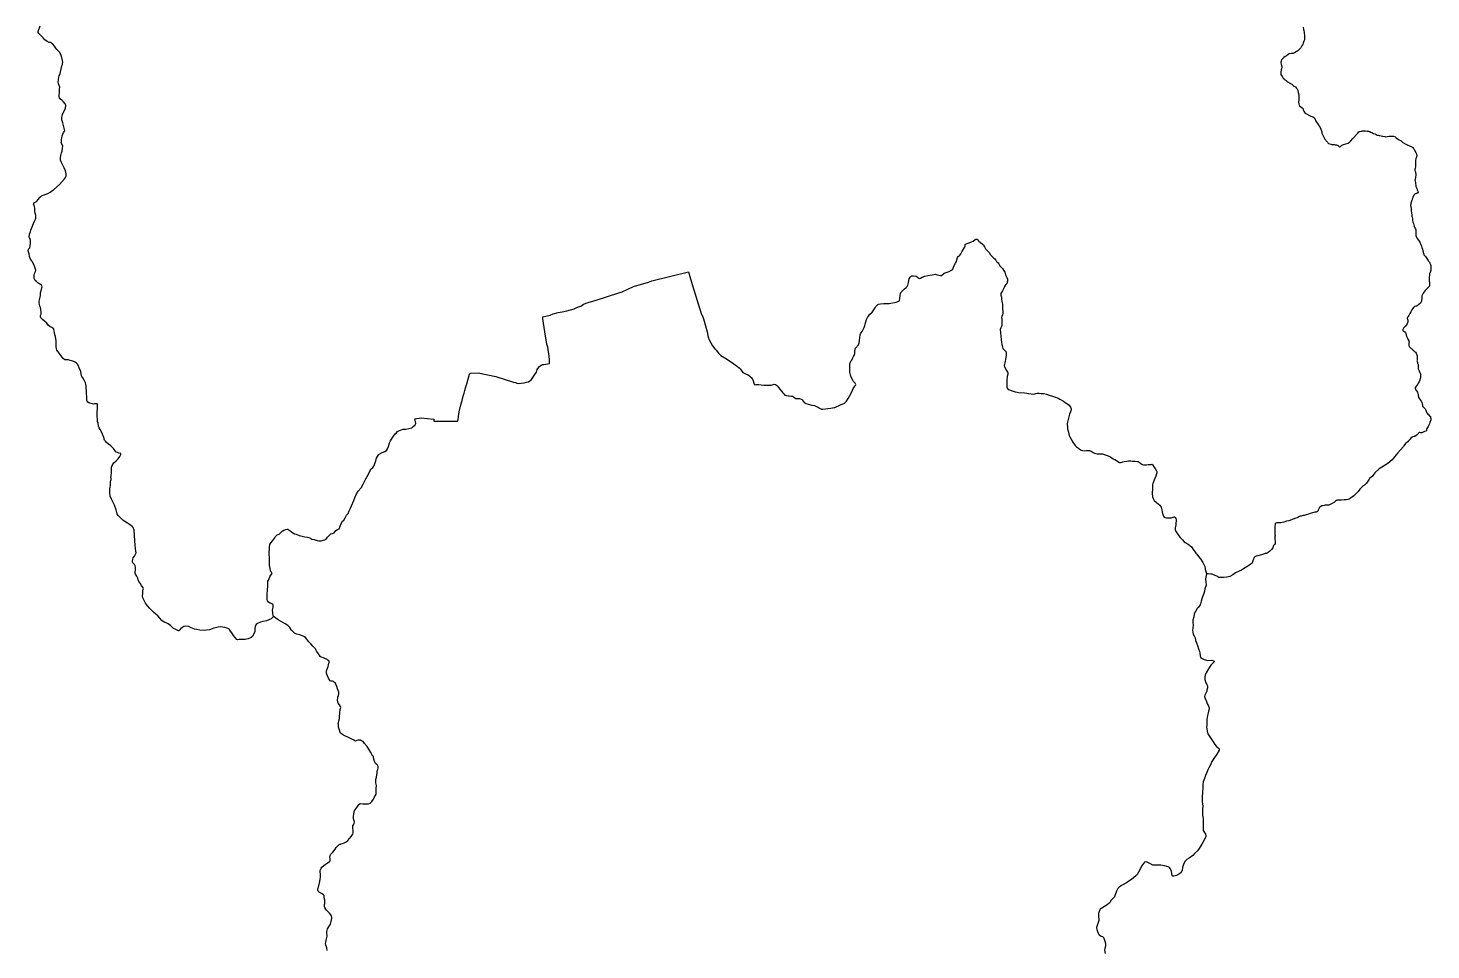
# Model space of a CAD drawing. Header units: millimetres. Extents: x 163919 to 195198, y 430116 to 478891.
# Drawn here: x 166256 to 179626, y 438904 to 447692 of the extents above; entities that cross this region are included whole.
import ezdxf

# ---------------------------------------------------------------- set-up
doc = ezdxf.new("R2010")
doc.units = ezdxf.units.MM
doc.layers.add('#SK(지방하천)_1', color=6, linetype='Continuous')
doc.layers.add('#SK(지방하천)_2', color=6, linetype='Continuous')

msp = doc.modelspace()

# ---------------------------------------------------------------- linework, layer by layer
at = {"layer": '#SK(지방하천)_1'}
msp.add_lwpolyline([(169108, 438899), (169103, 438924), (169093, 438949), (169092, 438967), (169093, 438977), (169102, 439011), (169106, 439037), (169104, 439068), (169103, 439081), (169111, 439106), (169139, 439151), (169148, 439191), (169152, 439206), (169152, 439215), (169148, 439228), (169141, 439239), (169129, 439255), (169114, 439270), (169101, 439283), (169093, 439293), (169084, 439308), (169082, 439314), (169081, 439322), (169083, 439338), (169084, 439348), (169085, 439360), (169084, 439379), (169083, 439389), (169079, 439412), (169077, 439422), (169071, 439428), (169059, 439438), (169031, 439456), (169020, 439466), (169019, 439473), (169019, 439481), (169022, 439495), (169023, 439502), (169037, 439556), (169041, 439579), (169043, 439598), (169044, 439610), (169042, 439624), (169041, 439652), (169041, 439660), (169043, 439669), (169050, 439684), (169057, 439694), (169074, 439708), (169089, 439720), (169107, 439730), (169130, 439747), (169136, 439753), (169137, 439762), (169134, 439776), (169133, 439789), (169133, 439795), (169134, 439800), (169135, 439805), (169138, 439810), (169143, 439817), (169146, 439820), (169148, 439823), (169151, 439827), (169160, 439837), (169174, 439853), (169182, 439866), (169193, 439881), (169203, 439891), (169207, 439896), (169216, 439903), (169219, 439905), (169231, 439912), (169236, 439914), (169240, 439916), (169252, 439920), (169269, 439925), (169280, 439930), (169287, 439934), (169303, 439949), (169320, 439968), (169336, 439987), (169350, 440009), (169354, 440020), (169355, 440024), (169355, 440027), (169355, 440033), (169355, 440042), (169354, 440048), (169352, 440063), (169350, 440071), (169350, 440079), (169350, 440084), (169350, 440087), (169358, 440096), (169362, 440104), (169364, 440111), (169366, 440122), (169366, 440126), (169364, 440131), (169363, 440136), (169360, 440144), (169358, 440154), (169358, 440180), (169362, 440199), (169365, 440219), (169368, 440233), (169371, 440238), (169379, 440249), (169398, 440276), (169410, 440291), (169417, 440298), (169421, 440299), (169446, 440297), (169465, 440296), (169477, 440296), (169491, 440296), (169502, 440296), (169516, 440302), (169533, 440318), (169550, 440340), (169559, 440363), (169573, 440388), (169573, 440411), (169574, 440424), (169574, 440442), (169576, 440472), (169571, 440496), (169570, 440512), (169572, 440529), (169577, 440551), (169583, 440593), (169585, 440611), (169590, 440623), (169592, 440643), (169592, 440652), (169589, 440660), (169587, 440665), (169583, 440669), (169568, 440682), (169563, 440688), (169560, 440695), (169556, 440712), (169550, 440734), (169547, 440747), (169541, 440755), (169534, 440767), (169523, 440785), (169503, 440819), (169495, 440833), (169487, 440843), (169462, 440873), (169449, 440890), (169434, 440899), (169424, 440903), (169415, 440905), (169403, 440904), (169390, 440900), (169377, 440895), (169360, 440904), (169337, 440916), (169305, 440931), (169281, 440942), (169262, 440950), (169242, 440963), (169233, 440971), (169220, 441010), (169215, 441029), (169214, 441049), (169213, 441061), (169214, 441070), (169218, 441089), (169224, 441109), (169226, 441122), (169229, 441163), (169231, 441196), (169234, 441205), (169236, 441215), (169234, 441224), (169223, 441240), (169211, 441258), (169208, 441266), (169206, 441287), (169206, 441292), (169208, 441303), (169210, 441314), (169214, 441329), (169218, 441344), (169218, 441351), (169217, 441361), (169207, 441392), (169199, 441417), (169191, 441437), (169185, 441447), (169172, 441458), (169166, 441463), (169159, 441465), (169145, 441466), (169136, 441468), (169120, 441494), (169107, 441523), (169100, 441544), (169099, 441554), (169101, 441564), (169116, 441607), (169123, 441638), (169128, 441650), (169124, 441659), (169114, 441667), (169104, 441675), (169090, 441680), (169072, 441689), (169050, 441696), (169040, 441703), (169023, 441727), (169009, 441750), (168994, 441777), (168970, 441800), (168950, 441823), (168933, 441840), (168912, 441868), (168899, 441882), (168886, 441892), (168848, 441908), (168818, 441915), (168807, 441918), (168796, 441924), (168793, 441927), (168768, 441952), (168750, 441977), (168731, 441997), (168708, 442014), (168639, 442052), (168618, 442068), (168603, 442079), (168595, 442079), (168593, 442092), (168589, 442119), (168587, 442143), (168588, 442156), (168591, 442172), (168592, 442182), (168592, 442191), (168588, 442201), (168565, 442211), (168549, 442220), (168539, 442232), (168534, 442244), (168534, 442264), (168534, 442304), (168539, 442323), (168539, 442348), (168540, 442363), (168540, 442392), (168543, 442418), (168548, 442430), (168560, 442461), (168571, 442477), (168583, 442494), (168575, 442504), (168568, 442515), (168566, 442523), (168559, 442556), (168557, 442567), (168556, 442592), (168556, 442622), (168556, 442647), (168555, 442667), (168554, 442691), (168557, 442731), (168558, 442748), (168561, 442768), (168566, 442778), (168573, 442788), (168588, 442808), (168607, 442832), (168616, 442845), (168624, 442856), (168631, 442860), (168648, 442869), (168655, 442873), (168678, 442896), (168694, 442907), (168702, 442910), (168714, 442913), (168726, 442914), (168733, 442914), (168740, 442909), (168750, 442901), (168768, 442890), (168779, 442881), (168795, 442870), (168813, 442867), (168841, 442855), (168856, 442851), (168895, 442841), (168918, 442838), (168933, 442835), (168947, 442830), (168952, 442826), (168961, 442821), (168983, 442818), (169013, 442807), (169026, 442804), (169042, 442803), (169051, 442805), (169068, 442809), (169084, 442812), (169098, 442819), (169110, 442838), (169122, 442852), (169137, 442866), (169142, 442870), (169155, 442873), (169173, 442879), (169190, 442902), (169206, 442913), (169221, 442919), (169239, 442968), (169254, 442991), (169267, 443002), (169277, 443022), (169291, 443048), (169306, 443065), (169318, 443091), (169328, 443116), (169338, 443139), (169362, 443189), (169375, 443223), (169386, 443251), (169401, 443276), (169430, 443309), (169450, 443343), (169475, 443395), (169501, 443441), (169518, 443476), (169522, 443484), (169525, 443488), (169530, 443492), (169540, 443498), (169552, 443516), (169567, 443556), (169576, 443591), (169586, 443609), (169597, 443625), (169602, 443630), (169631, 443647), (169656, 443656), (169671, 443664), (169682, 443680), (169693, 443704), (169701, 443738), (169711, 443757), (169739, 443801), (169756, 443823), (169763, 443829), (169776, 443845), (169796, 443856), (169830, 443870), (169857, 443867), (169915, 443882), (169926, 443895), (169947, 443909), (169953, 443922), (169943, 443967), (170004, 443975), (170123, 443964), (170122, 443944), (170308, 443944), (170348, 443944), (170356, 443959), (170359, 443989), (170366, 444034), (170380, 444102), (170392, 444141), (170403, 444182), (170412, 444211), (170418, 444236), (170429, 444272), (170437, 444300), (170462, 444392), (170472, 444403), (170546, 444405), (170714, 444370), (170883, 444318), (170902, 444312), (170916, 444308), (170926, 444304), (170985, 444310), (171006, 444317), (171026, 444321), (171053, 444342), (171087, 444389), (171101, 444413), (171107, 444438), (171114, 444446), (171132, 444466), (171145, 444480), (171159, 444485), (171173, 444486), (171226, 444494), (171227, 444528), (171223, 444564), (171210, 444650), (171202, 444678), (171180, 444796), (171163, 444919), (171162, 444939), (171192, 444945), (171231, 444956), (171262, 444967), (171309, 444982), (171345, 444986), (171390, 444995), (171462, 445016), (171493, 445030), (171525, 445042), (171550, 445060), (171594, 445076), (171670, 445097), (171887, 445167), (171919, 445179), (172025, 445229), (172168, 445270), (172202, 445281), (172549, 445368), (172556, 445345), (172585, 445249), (172675, 444962), (172682, 444954), (172693, 444919), (172713, 444855), (172729, 444795), (172734, 444761), (172739, 444745), (172747, 444719), (172762, 444690), (172780, 444663), (172802, 444634), (172814, 444620), (172837, 444592), (172860, 444572), (172896, 444548), (172961, 444507), (173019, 444467), (173034, 444454), (173044, 444444), (173054, 444430), (173068, 444410), (173099, 444394), (173119, 444385), (173136, 444374), (173148, 444361), (173159, 444344), (173166, 444330), (173174, 444307), (173177, 444298), (173180, 444291), (173191, 444293), (173219, 444293), (173268, 444289), (173298, 444288), (173322, 444288), (173340, 444289), (173366, 444298), (173380, 444293), (173388, 444289), (173394, 444285), (173399, 444279), (173408, 444265), (173420, 444250), (173449, 444216), (173462, 444203), (173469, 444194), (173484, 444189), (173501, 444185), (173509, 444185), (173532, 444184), (173535, 444184), (173543, 444182), (173552, 444176), (173564, 444168), (173572, 444162), (173578, 444161), (173588, 444161), (173597, 444162), (173609, 444160), (173623, 444155), (173633, 444152), (173636, 444149), (173641, 444138), (173657, 444121), (173670, 444113), (173690, 444106), (173727, 444097), (173750, 444093), (173765, 444087), (173777, 444080), (173804, 444067), (173819, 444059), (173831, 444059), (173856, 444062), (173879, 444065), (173906, 444069), (173938, 444075), (173945, 444076), (174000, 444099), (174036, 444116), (174055, 444136), (174071, 444161), (174097, 444206), (174112, 444240), (174124, 444264), (174142, 444286), (174144, 444294), (174143, 444301), (174138, 444307), (174124, 444324), (174112, 444342), (174099, 444371), (174094, 444385), (174088, 444412), (174087, 444443), (174087, 444478), (174087, 444490), (174090, 444501), (174093, 444507), (174099, 444518), (174106, 444526), (174114, 444541), (174123, 444560), (174129, 444572), (174135, 444591), (174135, 444599), (174137, 444617), (174143, 444642), (174170, 444673), (174176, 444687), (174184, 444743), (174187, 444769), (174190, 444777), (174196, 444786), (174206, 444800), (174214, 444817), (174226, 444838), (174231, 444857), (174233, 444870), (174248, 444914), (174256, 444933), (174266, 444947), (174276, 444961), (174302, 444983), (174312, 444997), (174330, 445024), (174336, 445037), (174347, 445048), (174354, 445056), (174362, 445061), (174380, 445064), (174412, 445066), (174463, 445067), (174530, 445080), (174546, 445085), (174555, 445088), (174560, 445094), (174565, 445115), (174567, 445143), (174572, 445163), (174575, 445170), (174583, 445181), (174610, 445206), (174626, 445219), (174635, 445229), (174641, 445242), (174646, 445267), (174655, 445301), (174663, 445316), (174670, 445324), (174677, 445329), (174696, 445329), (174719, 445326), (174729, 445322), (174737, 445313), (174747, 445307), (174753, 445304), (174761, 445308), (174778, 445318), (174803, 445327), (174830, 445334), (174872, 445340), (174900, 445345), (174912, 445343), (174936, 445335), (174953, 445334), (174963, 445333), (174986, 445354), (175036, 445373), (175058, 445384), (175067, 445391), (175070, 445395), (175079, 445421), (175095, 445451), (175104, 445467), (175107, 445483), (175113, 445504), (175120, 445515), (175135, 445527), (175146, 445541), (175157, 445559), (175173, 445584), (175180, 445601), (175186, 445616), (175188, 445628), (175190, 445632), (175207, 445638), (175225, 445646), (175249, 445654), (175265, 445662), (175284, 445676), (175290, 445679), (175305, 445680), (175309, 445671), (175318, 445662), (175334, 445649), (175351, 445632), (175362, 445622), (175372, 445607), (175377, 445595), (175381, 445589), (175390, 445579), (175408, 445561), (175416, 445552), (175430, 445531), (175436, 445524), (175446, 445514), (175460, 445499), (175469, 445491), (175476, 445484), (175481, 445478), (175485, 445468), (175493, 445461), (175501, 445453), (175509, 445443), (175517, 445427), (175524, 445418), (175532, 445410), (175542, 445401), (175554, 445383), (175564, 445365), (175573, 445340), (175578, 445327), (175584, 445315), (175591, 445298), (175592, 445286), (175592, 445278), (175589, 445269), (175586, 445261), (175575, 445246), (175563, 445229), (175559, 445218), (175550, 445201), (175542, 445186), (175528, 445163), (175527, 445154), (175527, 445146), (175533, 445126), (175535, 445112), (175536, 445084), (175542, 445061), (175543, 445033), (175545, 444970), (175543, 444957), (175537, 444944), (175536, 444938), (175535, 444932), (175536, 444917), (175537, 444902), (175537, 444857), (175521, 444817), (175530, 444723), (175534, 444695), (175537, 444677), (175540, 444665), (175544, 444650), (175547, 444639), (175555, 444629), (175577, 444606), (175578, 444597), (175579, 444588), (175579, 444573), (175576, 444554), (175570, 444518), (175565, 444498), (175562, 444485), (175560, 444477), (175560, 444472), (175561, 444465), (175566, 444456), (175582, 444427), (175592, 444413), (175594, 444410), (175595, 444406), (175595, 444399), (175593, 444392), (175589, 444370), (175584, 444333), (175583, 444307), (175584, 444269), (175586, 444258), (175596, 444247), (175609, 444242), (175626, 444237), (175644, 444230), (175665, 444224), (175682, 444221), (175696, 444219), (175753, 444214), (175774, 444212), (175790, 444209), (175816, 444204), (175830, 444202), (175850, 444204), (175862, 444207), (175875, 444211), (175884, 444212), (175891, 444211), (175912, 444210), (175933, 444208), (175962, 444201), (175989, 444193), (176011, 444187), (176038, 444177), (176074, 444165), (176091, 444155), (176123, 444134), (176141, 444122), (176155, 444114), (176178, 444096), (176191, 444077), (176197, 444062), (176197, 444053), (176190, 444034), (176183, 444013), (176175, 443985), (176160, 443923), (176159, 443913), (176162, 443892), (176164, 443872), (176171, 443839), (176179, 443809), (176186, 443797), (176197, 443773), (176213, 443743), (176236, 443713), (176248, 443701), (176266, 443688), (176274, 443682), (176294, 443669), (176310, 443665), (176325, 443663), (176344, 443665), (176352, 443666), (176363, 443666), (176371, 443665), (176380, 443662), (176388, 443658), (176408, 443646), (176419, 443641), (176445, 443634), (176453, 443633), (176468, 443632), (176484, 443632), (176495, 443632), (176523, 443625), (176542, 443618), (176567, 443608), (176576, 443603), (176586, 443596), (176597, 443585), (176604, 443581), (176613, 443578), (176628, 443570), (176638, 443562), (176651, 443553), (176658, 443551), (176671, 443551), (176680, 443554), (176689, 443557), (176703, 443561), (176727, 443563), (176745, 443567), (176755, 443568), (176767, 443567), (176782, 443565), (176795, 443562), (176809, 443562), (176829, 443561), (176837, 443559), (176846, 443555), (176861, 443541), (176870, 443536), (176878, 443533), (176886, 443530), (176895, 443528), (176914, 443528), (176931, 443531), (176947, 443532), (176959, 443533), (176970, 443534), (176975, 443525), (176986, 443508), (176997, 443492), (177010, 443472), (177013, 443466), (177013, 443453), (177010, 443443), (177003, 443419), (176994, 443399), (176976, 443351), (176974, 443338), (176972, 443304), (176971, 443257), (176973, 443222), (176980, 443206), (176990, 443190), (177011, 443169), (177042, 443144), (177050, 443136), (177054, 443126), (177061, 443101), (177065, 443080), (177068, 443065), (177073, 443050), (177077, 443038), (177084, 443030), (177089, 443027), (177106, 443023), (177121, 443022), (177137, 443022), (177143, 443022), (177151, 443024), (177169, 443030), (177178, 443034), (177182, 443034), (177185, 443032), (177189, 443028), (177194, 443016), (177197, 443004), (177197, 442990), (177196, 442977), (177195, 442971), (177194, 442968), (177194, 442958), (177191, 442941), (177189, 442927), (177189, 442918), (177190, 442905), (177192, 442898), (177204, 442880), (177217, 442861), (177224, 442852), (177236, 442836), (177245, 442826), (177257, 442812), (177273, 442796), (177284, 442789), (177297, 442782), (177307, 442776), (177323, 442765), (177330, 442759), (177343, 442746), (177351, 442737), (177361, 442723), (177373, 442706), (177380, 442697), (177387, 442688), (177394, 442678), (177412, 442655), (177429, 442633), (177453, 442598), (177461, 442580), (177470, 442560), (177475, 442540), (177476, 442530), (177485, 442501), (177487, 442493), (177489, 442490), (177484, 442474), (177478, 442443), (177481, 442406), (177484, 442387), (177484, 442380), (177473, 442347), (177469, 442325), (177463, 442303), (177450, 442271), (177443, 442251), (177438, 442228), (177431, 442203), (177426, 442193), (177411, 442171), (177399, 442158), (177381, 442132), (177370, 442107), (177365, 442081), (177357, 442047), (177356, 442023), (177360, 442004), (177361, 442000), (177355, 441950), (177356, 441931), (177360, 441915), (177372, 441892), (177378, 441880), (177382, 441855), (177392, 441833), (177402, 441806), (177411, 441776), (177420, 441750), (177424, 441735), (177428, 441708), (177434, 441689), (177465, 441672), (177500, 441664), (177539, 441665), (177553, 441661), (177559, 441656), (177559, 441650), (177554, 441643), (177529, 441620), (177505, 441584), (177484, 441546), (177474, 441525), (177471, 441508), (177473, 441481), (177482, 441450), (177492, 441435), (177497, 441423), (177498, 441410), (177498, 441404), (177492, 441379), (177490, 441370), (177482, 441351), (177472, 441333), (177469, 441320), (177476, 441300), (177486, 441274), (177495, 441251), (177505, 441230), (177512, 441212), (177513, 441202), (177511, 441194), (177504, 441166), (177497, 441138), (177492, 441102), (177489, 441048), (177488, 441031), (177495, 440989), (177501, 440963), (177525, 440926), (177551, 440888), (177567, 440864), (177581, 440847), (177600, 440830), (177607, 440821), (177608, 440814), (177608, 440808), (177586, 440771), (177558, 440730), (177538, 440700), (177521, 440661), (177510, 440641), (177499, 440621), (177489, 440596), (177479, 440567), (177469, 440538), (177456, 440508), (177453, 440482), (177453, 440457), (177451, 440442), (177448, 440411), (177448, 440394), (177446, 440373), (177445, 440350), (177446, 440323), (177450, 440292), (177452, 440285), (177452, 440277), (177448, 440242), (177449, 440214), (177450, 440188), (177454, 440156), (177457, 440117), (177454, 440060), (177455, 440045), (177455, 440042), (177462, 440032), (177477, 440009), (177482, 439993), (177481, 439987), (177470, 439962), (177442, 439914), (177418, 439872), (177401, 439849), (177374, 439822), (177356, 439805), (177321, 439780), (177300, 439765), (177285, 439750), (177272, 439729), (177260, 439690), (177255, 439664), (177245, 439643), (177231, 439631), (177200, 439615), (177175, 439606), (177165, 439608), (177160, 439612), (177156, 439632), (177153, 439653), (177145, 439678), (177130, 439694), (177088, 439706), (177053, 439711), (177003, 439713), (176986, 439711), (176977, 439713), (176947, 439729), (176915, 439744), (176897, 439740), (176869, 439702), (176851, 439669), (176839, 439645), (176825, 439623), (176815, 439612), (176772, 439576), (176718, 439541), (176677, 439518), (176655, 439503), (176642, 439489), (176628, 439464), (176626, 439455), (176621, 439440), (176613, 439421), (176609, 439412), (176606, 439408), (176580, 439379), (176565, 439357), (176557, 439346), (176541, 439334), (176490, 439304), (176475, 439293), (176471, 439285), (176464, 439271), (176458, 439252), (176458, 439221), (176462, 439197), (176460, 439186), (176451, 439157), (176439, 439118), (176442, 439098), (176453, 439071), (176465, 439048), (176475, 439041), (176483, 439036), (176496, 439032), (176507, 439023), (176510, 439015), (176517, 438987), (176524, 438960), (176525, 438946), (176519, 438918), (176515, 438906), (176522, 438870)], dxfattribs=at)
at = {"layer": '#SK(지방하천)_2'}
for points in [[(169108, 438899), (169103, 438924), (169093, 438949), (169092, 438967), (169093, 438977), (169102, 439011), (169106, 439037), (169104, 439068), (169103, 439081), (169111, 439106), (169139, 439151), (169148, 439191), (169152, 439206), (169152, 439215), (169148, 439228), (169141, 439239), (169129, 439255), (169114, 439270), (169101, 439283), (169093, 439293), (169084, 439308), (169082, 439314), (169081, 439322), (169083, 439338), (169084, 439348), (169085, 439360), (169084, 439379), (169083, 439389), (169079, 439412), (169077, 439422), (169071, 439428), (169059, 439438), (169031, 439456), (169020, 439466), (169019, 439473), (169019, 439481), (169022, 439495), (169023, 439502), (169037, 439556), (169041, 439579), (169043, 439598), (169044, 439610), (169042, 439624), (169041, 439652), (169041, 439660), (169043, 439669), (169050, 439684), (169057, 439694), (169074, 439708), (169089, 439720), (169107, 439730), (169130, 439747), (169136, 439753), (169137, 439762), (169134, 439776), (169133, 439789), (169133, 439795), (169134, 439800), (169135, 439805), (169138, 439810), (169143, 439817), (169146, 439820), (169148, 439823), (169151, 439827), (169160, 439837), (169174, 439853), (169182, 439866), (169193, 439881), (169203, 439891), (169207, 439896), (169216, 439903), (169219, 439905), (169231, 439912), (169236, 439914), (169240, 439916), (169252, 439920), (169269, 439925), (169280, 439930), (169287, 439934), (169303, 439949), (169320, 439968), (169336, 439987), (169350, 440009), (169354, 440020), (169355, 440024), (169355, 440027), (169355, 440033), (169355, 440042), (169354, 440048), (169352, 440063), (169350, 440071), (169350, 440079), (169350, 440084), (169350, 440087), (169358, 440096), (169362, 440104), (169364, 440111), (169366, 440122), (169366, 440126), (169364, 440131), (169363, 440136), (169360, 440144), (169358, 440154), (169358, 440180), (169362, 440199), (169365, 440219), (169368, 440233), (169371, 440238), (169379, 440249), (169398, 440276), (169410, 440291), (169417, 440298), (169421, 440299), (169446, 440297), (169465, 440296), (169477, 440296), (169491, 440296), (169502, 440296), (169516, 440302), (169533, 440318), (169550, 440340), (169559, 440363), (169573, 440388), (169573, 440411), (169574, 440424), (169574, 440442), (169576, 440472), (169571, 440496), (169570, 440512), (169572, 440529), (169577, 440551), (169583, 440593), (169585, 440611), (169590, 440623), (169592, 440643), (169592, 440652), (169589, 440660), (169587, 440665), (169583, 440669), (169568, 440682), (169563, 440688), (169560, 440695), (169556, 440712), (169550, 440734), (169547, 440747), (169541, 440755), (169534, 440767), (169523, 440785), (169503, 440819), (169495, 440833), (169487, 440843), (169462, 440873), (169449, 440890), (169434, 440899), (169424, 440903), (169415, 440905), (169403, 440904), (169390, 440900), (169377, 440895), (169360, 440904), (169337, 440916), (169305, 440931), (169281, 440942), (169262, 440950), (169242, 440963), (169233, 440971), (169220, 441010), (169215, 441029), (169214, 441049), (169213, 441061), (169214, 441070), (169218, 441089), (169224, 441109), (169226, 441122), (169229, 441163), (169231, 441196), (169234, 441205), (169236, 441215), (169234, 441224), (169223, 441240), (169211, 441258), (169208, 441266), (169206, 441287), (169206, 441292), (169208, 441303), (169210, 441314), (169214, 441329), (169218, 441344), (169218, 441351), (169217, 441361), (169207, 441392), (169199, 441417), (169191, 441437), (169185, 441447), (169172, 441458), (169166, 441463), (169159, 441465), (169145, 441466), (169136, 441468), (169120, 441494), (169107, 441523), (169100, 441544), (169099, 441554), (169101, 441564), (169116, 441607), (169123, 441638), (169128, 441650), (169124, 441659), (169114, 441667), (169104, 441675), (169090, 441680), (169072, 441689), (169050, 441696), (169040, 441703), (169023, 441727), (169009, 441750), (168994, 441777), (168970, 441800), (168950, 441823), (168933, 441840), (168912, 441868), (168899, 441882), (168886, 441892), (168848, 441908), (168818, 441915), (168807, 441918), (168796, 441924), (168793, 441927), (168768, 441952), (168750, 441977), (168731, 441997), (168708, 442014), (168639, 442052), (168618, 442068), (168603, 442079), (168595, 442079), (168590, 442076), (168584, 442070), (168573, 442061), (168552, 442050), (168528, 442042), (168494, 442035), (168471, 442029), (168443, 442017), (168429, 442006), (168423, 441997), (168421, 441987), (168418, 441964), (168416, 441940), (168403, 441905), (168394, 441892), (168382, 441883), (168355, 441871), (168324, 441864), (168302, 441863), (168268, 441862), (168254, 441861), (168246, 441865), (168229, 441884), (168214, 441903), (168199, 441927), (168185, 441943), (168175, 441958), (168169, 441965), (168153, 441971), (168133, 441978), (168114, 441981), (168091, 441983), (168067, 441981), (168054, 441979), (168028, 441971), (167984, 441957), (167957, 441953), (167938, 441950), (167893, 441954), (167864, 441958), (167844, 441962), (167811, 441976), (167789, 441986), (167759, 441991), (167742, 441989), (167730, 441982), (167712, 441968), (167702, 441955), (167694, 441946), (167689, 441945), (167672, 441956), (167658, 441963), (167644, 441969), (167632, 441979), (167613, 441996), (167592, 442014), (167572, 442023), (167555, 442029), (167531, 442044), (167511, 442066), (167497, 442086), (167451, 442124), (167418, 442158), (167396, 442186), (167375, 442211), (167356, 442247), (167349, 442260), (167347, 442280), (167349, 442303), (167351, 442321), (167351, 442333), (167355, 442346), (167353, 442356), (167339, 442377), (167325, 442400), (167313, 442417), (167305, 442431), (167301, 442448), (167292, 442468), (167281, 442485), (167277, 442496), (167276, 442503), (167279, 442531), (167281, 442553), (167278, 442566), (167271, 442578), (167256, 442593), (167253, 442600), (167252, 442610), (167256, 442630), (167259, 442642), (167270, 442657), (167281, 442677), (167286, 442691), (167285, 442707), (167281, 442730), (167278, 442764), (167273, 442803), (167272, 442857), (167269, 442905), (167257, 442930), (167248, 442941), (167223, 442960), (167204, 442971), (167178, 442988), (167159, 443001), (167140, 443020), (167114, 443044), (167106, 443060), (167096, 443098), (167081, 443145), (167050, 443200), (167038, 443231), (167036, 443263), (167037, 443286), (167037, 443298), (167040, 443318), (167042, 443330), (167042, 443338), (167042, 443351), (167043, 443366), (167045, 443379), (167047, 443390), (167047, 443399), (167046, 443409), (167047, 443424), (167050, 443454), (167050, 443481), (167052, 443505), (167057, 443521), (167066, 443538), (167075, 443549), (167096, 443568), (167115, 443586), (167132, 443609), (167141, 443627), (167142, 443633), (167140, 443636), (167122, 443639), (167108, 443645), (167093, 443654), (167085, 443663), (167077, 443674), (167070, 443683), (167056, 443699), (167044, 443710), (167022, 443727), (167005, 443742), (166993, 443755), (166986, 443765), (166983, 443772), (166982, 443781), (166980, 443789), (166973, 443805), (166959, 443837), (166942, 443866), (166935, 443880), (166929, 443898), (166923, 443925), (166919, 443943), (166918, 443961), (166916, 443992), (166916, 444035), (166917, 444063), (166919, 444084), (166919, 444100), (166917, 444108), (166914, 444110), (166891, 444109), (166881, 444108), (166871, 444109), (166868, 444110), (166837, 444121), (166827, 444126), (166820, 444134), (166818, 444143), (166816, 444172), (166812, 444212), (166812, 444235), (166811, 444264), (166811, 444280), (166807, 444299), (166803, 444311), (166792, 444335), (166777, 444358), (166770, 444371), (166766, 444377), (166758, 444418), (166745, 444454), (166733, 444480), (166727, 444489), (166719, 444498), (166704, 444506), (166691, 444513), (166682, 444516), (166657, 444523), (166642, 444528), (166629, 444530), (166614, 444528), (166607, 444529), (166592, 444542), (166581, 444554), (166561, 444579), (166542, 444605), (166530, 444622), (166527, 444635), (166524, 444657), (166524, 444679), (166524, 444709), (166517, 444751), (166513, 444769), (166508, 444790), (166504, 444804), (166502, 444823), (166497, 444830), (166489, 444835), (166475, 444841), (166467, 444845), (166452, 444858), (166434, 444879), (166413, 444898), (166393, 444915), (166379, 444931), (166375, 444938), (166374, 444944), (166376, 444952), (166379, 444959), (166380, 444964), (166380, 444986), (166377, 445006), (166374, 445027), (166370, 445042), (166365, 445061), (166361, 445074), (166362, 445088), (166373, 445126), (166376, 445143), (166376, 445155), (166375, 445169), (166385, 445201), (166389, 445216), (166391, 445226), (166389, 445235), (166384, 445241), (166370, 445252), (166351, 445264), (166337, 445275), (166324, 445286), (166316, 445306), (166313, 445327), (166314, 445340), (166318, 445352), (166326, 445371), (166329, 445384), (166328, 445394), (166321, 445414), (166312, 445439), (166298, 445462), (166291, 445474), (166281, 445489), (166271, 445515), (166266, 445539), (166259, 445559), (166256, 445568), (166262, 445583), (166273, 445598), (166278, 445617), (166281, 445637), (166279, 445655), (166279, 445672), (166278, 445677), (166278, 445684), (166278, 445684), (166271, 445693), (166268, 445703), (166268, 445711), (166269, 445718), (166271, 445727), (166279, 445752), (166282, 445764), (166296, 445796), (166316, 445844), (166328, 445870), (166331, 445881), (166331, 445889), (166330, 445897), (166329, 445907), (166325, 445926), (166322, 445943), (166320, 445973), (166318, 445990), (166313, 446004), (166309, 446014), (166310, 446019), (166316, 446028), (166324, 446032), (166332, 446037), (166339, 446042), (166351, 446055), (166371, 446080), (166384, 446094), (166392, 446097), (166400, 446099), (166420, 446104), (166445, 446114), (166467, 446129), (166501, 446153), (166557, 446201), (166604, 446254), (166613, 446268), (166619, 446284), (166620, 446304), (166614, 446331), (166601, 446361), (166579, 446403), (166572, 446418), (166567, 446434), (166566, 446456), (166569, 446476), (166575, 446502), (166580, 446517), (166586, 446547), (166587, 446565), (166584, 446576), (166579, 446586), (166575, 446596), (166573, 446603), (166575, 446612), (166576, 446628), (166578, 446645), (166582, 446665), (166593, 446695), (166606, 446711), (166605, 446726), (166587, 446789), (166579, 446818), (166578, 446840), (166580, 446851), (166584, 446868), (166598, 446897), (166612, 446924), (166614, 446938), (166617, 446948), (166617, 446956), (166609, 446970), (166594, 446990), (166582, 447003), (166563, 447019), (166556, 447027), (166553, 447036), (166552, 447045), (166555, 447084), (166557, 447109), (166559, 447128), (166547, 447160), (166544, 447180), (166546, 447200), (166551, 447225), (166553, 447236), (166561, 447260), (166570, 447289), (166574, 447315), (166578, 447331), (166583, 447346), (166586, 447357), (166587, 447366), (166584, 447382), (166577, 447413), (166569, 447440), (166556, 447461), (166532, 447489), (166520, 447500), (166507, 447519), (166492, 447540), (166481, 447549), (166472, 447553), (166459, 447556), (166439, 447565), (166417, 447580), (166401, 447599), (166358, 447641), (166353, 447650), (166353, 447658), (166372, 447713)], [(178408, 447702), (178412, 447683), (178413, 447677), (178415, 447669), (178417, 447651), (178418, 447642), (178421, 447623), (178422, 447614), (178422, 447608), (178422, 447596), (178422, 447589), (178422, 447585), (178420, 447579), (178415, 447566), (178409, 447547), (178405, 447536), (178402, 447531), (178394, 447519), (178390, 447511), (178386, 447504), (178378, 447494), (178365, 447482), (178359, 447476), (178343, 447464), (178326, 447455), (178318, 447452), (178313, 447451), (178296, 447448), (178279, 447446), (178274, 447445), (178267, 447441), (178249, 447427), (178236, 447420), (178224, 447412), (178211, 447398), (178203, 447388), (178198, 447376), (178196, 447367), (178197, 447361), (178199, 447348), (178202, 447336), (178205, 447326), (178206, 447319), (178202, 447303), (178200, 447294), (178197, 447275), (178196, 447260), (178195, 447252), (178197, 447248), (178202, 447241), (178212, 447227), (178219, 447216), (178230, 447205), (178235, 447200), (178247, 447192), (178259, 447181), (178269, 447175), (178276, 447170), (178293, 447160), (178300, 447156), (178308, 447152), (178314, 447145), (178320, 447138), (178334, 447131), (178342, 447123), (178350, 447112), (178357, 447097), (178362, 447077), (178367, 447057), (178367, 447050), (178367, 447030), (178366, 447009), (178365, 446987), (178368, 446971), (178372, 446956), (178375, 446951), (178385, 446942), (178398, 446931), (178405, 446926), (178408, 446922), (178410, 446911), (178414, 446901), (178423, 446885), (178428, 446880), (178439, 446873), (178463, 446863), (178483, 446852), (178501, 446845), (178515, 446836), (178520, 446829), (178528, 446806), (178535, 446794), (178544, 446781), (178557, 446763), (178562, 446758), (178570, 446745), (178578, 446729), (178585, 446704), (178588, 446690), (178593, 446678), (178599, 446664), (178605, 446652), (178616, 446633), (178624, 446624), (178629, 446617), (178639, 446603), (178644, 446598), (178651, 446593), (178663, 446589), (178676, 446585), (178681, 446582), (178686, 446581), (178690, 446581), (178697, 446581), (178705, 446581), (178715, 446580), (178721, 446579), (178727, 446578), (178739, 446574), (178744, 446570), (178749, 446563), (178754, 446560), (178757, 446560), (178763, 446562), (178775, 446571), (178788, 446579), (178793, 446581), (178815, 446588), (178837, 446596), (178852, 446607), (178864, 446617), (178882, 446639), (178889, 446647), (178921, 446681), (178928, 446690), (178936, 446700), (178940, 446703), (178943, 446705), (178949, 446707), (178961, 446709), (178967, 446710), (178975, 446711), (178985, 446711), (179002, 446711), (179018, 446710), (179030, 446709), (179038, 446707), (179043, 446706), (179053, 446701), (179063, 446695), (179080, 446688), (179090, 446684), (179097, 446681), (179105, 446676), (179114, 446672), (179123, 446670), (179132, 446669), (179139, 446668), (179166, 446663), (179186, 446658), (179192, 446656), (179209, 446659), (179227, 446663), (179240, 446663), (179260, 446663), (179270, 446661), (179285, 446655), (179296, 446646), (179317, 446630), (179342, 446616), (179351, 446608), (179360, 446600), (179381, 446589), (179395, 446582), (179398, 446580), (179433, 446565), (179443, 446560), (179451, 446556), (179454, 446552), (179460, 446545), (179463, 446539), (179469, 446530), (179474, 446521), (179484, 446500), (179490, 446488), (179493, 446481), (179493, 446478), (179491, 446473), (179485, 446455), (179482, 446444), (179480, 446433), (179480, 446412), (179480, 446403), (179480, 446389), (179480, 446380), (179480, 446376), (179478, 446369), (179475, 446355), (179474, 446348), (179474, 446341), (179474, 446335), (179476, 446329), (179478, 446322), (179480, 446313), (179482, 446301), (179483, 446292), (179479, 446267), (179475, 446250), (179474, 446245), (179474, 446241), (179476, 446235), (179480, 446217), (179480, 446209), (179481, 446190), (179482, 446181), (179484, 446176), (179491, 446162), (179496, 446151), (179502, 446136), (179503, 446126), (179501, 446122), (179499, 446120), (179496, 446118), (179492, 446116), (179486, 446114), (179482, 446113), (179479, 446111), (179471, 446106), (179466, 446102), (179463, 446099), (179462, 446096), (179460, 446091), (179459, 446089), (179458, 446088), (179455, 446079), (179453, 446074), (179448, 446061), (179443, 446049), (179441, 446046), (179440, 446042), (179437, 446032), (179435, 446023), (179434, 446012), (179433, 446005), (179433, 446000), (179434, 445991), (179435, 445987), (179438, 445973), (179438, 445969), (179439, 445953), (179441, 445928), (179443, 445912), (179444, 445899), (179446, 445889), (179449, 445876), (179452, 445859), (179455, 445844), (179455, 445842), (179459, 445829), (179464, 445815), (179466, 445803), (179468, 445799), (179473, 445788), (179479, 445777), (179482, 445770), (179482, 445770), (179482, 445769), (179482, 445768), (179483, 445767), (179483, 445765), (179483, 445764), (179483, 445758), (179482, 445749), (179481, 445742), (179481, 445734), (179482, 445727), (179483, 445718), (179483, 445716), (179486, 445705), (179489, 445699), (179491, 445694), (179495, 445687), (179497, 445684), (179506, 445672), (179516, 445659), (179519, 445655), (179521, 445652), (179522, 445650), (179525, 445641), (179532, 445624), (179536, 445614), (179541, 445599), (179545, 445585), (179549, 445567), (179551, 445560), (179556, 445541), (179557, 445539), (179560, 445531), (179564, 445524), (179573, 445513), (179587, 445495), (179599, 445477), (179603, 445471), (179611, 445460), (179616, 445452), (179620, 445443), (179622, 445437), (179624, 445429), (179625, 445419), (179626, 445409), (179626, 445398), (179626, 445393), (179625, 445387), (179625, 445386), (179624, 445383), (179622, 445375), (179621, 445372), (179615, 445357), (179614, 445351), (179613, 445348), (179612, 445343), (179611, 445332), (179610, 445317), (179609, 445312), (179609, 445303), (179609, 445296), (179609, 445289), (179610, 445280), (179611, 445271), (179612, 445260), (179612, 445249), (179613, 445246), (179612, 445240), (179612, 445239), (179611, 445234), (179608, 445230), (179597, 445217), (179590, 445209), (179581, 445200), (179572, 445190), (179563, 445178), (179553, 445166), (179548, 445158), (179539, 445139), (179538, 445135), (179538, 445126), (179539, 445113), (179537, 445093), (179534, 445082), (179527, 445070), (179512, 445056), (179496, 445045), (179489, 445041), (179482, 445040), (179471, 445037), (179462, 445030), (179449, 445016), (179444, 445005), (179434, 444988), (179426, 444970), (179417, 444951), (179407, 444938), (179402, 444933), (179401, 444927), (179401, 444923), (179402, 444917), (179405, 444909), (179407, 444899), (179406, 444892), (179403, 444882), (179399, 444873), (179390, 444859), (179384, 444851), (179374, 444841), (179365, 444831), (179362, 444826), (179360, 444817), (179360, 444810), (179361, 444807), (179367, 444803), (179372, 444799), (179376, 444796), (179383, 444787), (179387, 444781), (179389, 444778), (179389, 444770), (179391, 444763), (179393, 444756), (179395, 444748), (179402, 444736), (179409, 444721), (179415, 444711), (179417, 444707), (179419, 444704), (179419, 444701), (179418, 444698), (179416, 444693), (179416, 444688), (179417, 444677), (179417, 444666), (179418, 444661), (179420, 444658), (179423, 444654), (179429, 444647), (179438, 444639), (179445, 444633), (179454, 444626), (179462, 444618), (179468, 444612), (179474, 444607), (179478, 444604), (179480, 444602), (179484, 444593), (179491, 444577), (179494, 444567), (179495, 444561), (179496, 444553), (179496, 444542), (179494, 444527), (179493, 444519), (179494, 444515), (179495, 444512), (179497, 444504), (179499, 444498), (179501, 444492), (179503, 444485), (179504, 444480), (179505, 444478), (179503, 444462), (179503, 444451), (179504, 444448), (179506, 444444), (179509, 444437), (179515, 444424), (179518, 444416), (179523, 444403), (179526, 444393), (179527, 444385), (179527, 444380), (179526, 444363), (179526, 444357), (179522, 444339), (179515, 444321), (179504, 444306), (179497, 444294), (179488, 444283), (179479, 444270), (179475, 444261), (179475, 444258), (179477, 444255), (179488, 444235), (179497, 444220), (179502, 444207), (179504, 444197), (179504, 444192), (179508, 444171), (179510, 444167), (179516, 444159), (179523, 444149), (179533, 444135), (179536, 444131), (179539, 444123), (179543, 444111), (179545, 444095), (179547, 444086), (179553, 444080), (179571, 444062), (179578, 444050), (179585, 444031), (179587, 444024), (179590, 444020), (179597, 444012), (179605, 444004), (179613, 443996), (179617, 443992), (179621, 443988), (179622, 443985), (179623, 443977), (179624, 443973), (179625, 443971), (179626, 443967), (179626, 443962), (179626, 443956), (179616, 443932), (179611, 443918), (179601, 443895), (179594, 443885), (179586, 443874), (179584, 443866), (179584, 443859), (179583, 443856), (179579, 443851), (179566, 443846), (179551, 443839), (179546, 443836), (179544, 443836), (179540, 443834), (179534, 443834), (179528, 443835), (179521, 443836), (179517, 443836), (179515, 443836), (179513, 443835), (179510, 443832), (179503, 443827), (179500, 443821), (179494, 443814), (179485, 443807), (179473, 443800), (179466, 443798), (179453, 443795), (179446, 443791), (179434, 443782), (179427, 443773), (179423, 443767), (179413, 443756), (179405, 443747), (179387, 443734), (179374, 443720), (179367, 443709), (179365, 443703), (179363, 443701), (179310, 443642), (179279, 443605), (179256, 443576), (179216, 443541), (179158, 443506), (179134, 443489), (179093, 443451), (179082, 443440), (179068, 443422), (179053, 443409), (179042, 443398), (179038, 443392), (179026, 443373), (179019, 443362), (179013, 443353), (178992, 443336), (178975, 443322), (178949, 443296), (178932, 443275), (178910, 443251), (178890, 443233), (178878, 443224), (178869, 443216), (178861, 443210), (178853, 443206), (178849, 443203), (178844, 443202), (178834, 443199), (178818, 443196), (178800, 443195), (178775, 443193), (178767, 443193), (178758, 443193), (178753, 443193), (178744, 443192), (178735, 443191), (178730, 443190), (178725, 443188), (178716, 443181), (178707, 443174), (178686, 443161), (178660, 443147), (178654, 443145), (178642, 443145), (178629, 443144), (178617, 443144), (178608, 443142), (178594, 443139), (178587, 443137), (178577, 443132), (178568, 443127), (178566, 443126), (178564, 443122), (178561, 443116), (178558, 443109), (178552, 443095), (178548, 443088), (178545, 443084), (178538, 443079), (178531, 443078), (178519, 443077), (178511, 443075), (178475, 443065), (178460, 443059), (178437, 443053), (178419, 443047), (178407, 443044), (178388, 443040), (178380, 443038), (178375, 443036), (178359, 443028), (178351, 443024), (178340, 443019), (178312, 443010), (178272, 442996), (178249, 442990), (178224, 442981), (178209, 442978), (178195, 442977), (178159, 442975), (178146, 442973), (178144, 442970), (178142, 442965), (178141, 442955), (178140, 442944), (178140, 442925), (178140, 442910), (178140, 442893), (178140, 442880), (178140, 442862), (178141, 442852), (178140, 442842), (178138, 442831), (178138, 442826), (178139, 442818), (178141, 442804), (178142, 442789), (178141, 442778), (178138, 442770), (178133, 442765), (178127, 442759), (178124, 442752), (178118, 442738), (178106, 442721), (178091, 442705), (178076, 442694), (178066, 442687), (178058, 442684), (178046, 442682), (178030, 442678), (178010, 442672), (177975, 442662), (177960, 442658), (177949, 442651), (177942, 442644), (177937, 442637), (177933, 442622), (177927, 442603), (177921, 442591), (177916, 442587), (177899, 442575), (177881, 442564), (177841, 442536), (177820, 442524), (177800, 442516), (177765, 442498), (177737, 442479), (177709, 442464), (177697, 442461), (177682, 442458), (177650, 442456), (177631, 442454), (177616, 442453), (177604, 442456), (177585, 442467), (177569, 442475), (177548, 442482), (177540, 442486), (177528, 442487), (177502, 442488), (177493, 442489), (177489, 442490), (177484, 442474), (177478, 442443), (177481, 442406), (177484, 442387), (177484, 442380), (177473, 442347), (177469, 442325), (177463, 442303), (177450, 442271), (177443, 442251), (177438, 442228), (177431, 442203), (177426, 442193), (177411, 442171), (177399, 442158), (177381, 442132), (177370, 442107), (177365, 442081), (177357, 442047), (177356, 442023), (177360, 442004), (177361, 442000), (177355, 441950), (177356, 441931), (177360, 441915), (177372, 441892), (177378, 441880), (177382, 441855), (177392, 441833), (177402, 441806), (177411, 441776), (177420, 441750), (177424, 441735), (177428, 441708), (177434, 441689), (177465, 441672), (177500, 441664), (177539, 441665), (177553, 441661), (177559, 441656), (177559, 441650), (177554, 441643), (177529, 441620), (177505, 441584), (177484, 441546), (177474, 441525), (177471, 441508), (177473, 441481), (177482, 441450), (177492, 441435), (177497, 441423), (177498, 441410), (177498, 441404), (177492, 441379), (177490, 441370), (177482, 441351), (177472, 441333), (177469, 441320), (177476, 441300), (177486, 441274), (177495, 441251), (177505, 441230), (177512, 441212), (177513, 441202), (177511, 441194), (177504, 441166), (177497, 441138), (177492, 441102), (177489, 441048), (177488, 441031), (177495, 440989), (177501, 440963), (177525, 440926), (177551, 440888), (177567, 440864), (177581, 440847), (177600, 440830), (177607, 440821), (177608, 440814), (177608, 440808), (177586, 440771), (177558, 440730), (177538, 440700), (177521, 440661), (177510, 440641), (177499, 440621), (177489, 440596), (177479, 440567), (177469, 440538), (177456, 440508), (177453, 440482), (177453, 440457), (177451, 440442), (177448, 440411), (177448, 440394), (177446, 440373), (177445, 440350), (177446, 440323), (177450, 440292), (177452, 440285), (177452, 440277), (177448, 440242), (177449, 440214), (177450, 440188), (177454, 440156), (177457, 440117), (177454, 440060), (177455, 440045), (177455, 440042), (177462, 440032), (177477, 440009), (177482, 439993), (177481, 439987), (177470, 439962), (177442, 439914), (177418, 439872), (177401, 439849), (177374, 439822), (177356, 439805), (177321, 439780), (177300, 439765), (177285, 439750), (177272, 439729), (177260, 439690), (177255, 439664), (177245, 439643), (177231, 439631), (177200, 439615), (177175, 439606), (177165, 439608), (177160, 439612), (177156, 439632), (177153, 439653), (177145, 439678), (177130, 439694), (177088, 439706), (177053, 439711), (177003, 439713), (176986, 439711), (176977, 439713), (176947, 439729), (176915, 439744), (176897, 439740), (176869, 439702), (176851, 439669), (176839, 439645), (176825, 439623), (176815, 439612), (176772, 439576), (176718, 439541), (176677, 439518), (176655, 439503), (176642, 439489), (176628, 439464), (176626, 439455), (176621, 439440), (176613, 439421), (176609, 439412), (176606, 439408), (176580, 439379), (176565, 439357), (176557, 439346), (176541, 439334), (176490, 439304), (176475, 439293), (176471, 439285), (176464, 439271), (176458, 439252), (176458, 439221), (176462, 439197), (176460, 439186), (176451, 439157), (176439, 439118), (176442, 439098), (176453, 439071), (176465, 439048), (176475, 439041), (176483, 439036), (176496, 439032), (176507, 439023), (176510, 439015), (176517, 438987), (176524, 438960), (176525, 438946), (176519, 438918), (176515, 438906), (176522, 438870)]]:
    msp.add_lwpolyline(points, dxfattribs=at)

doc.saveas('drawing.dxf')
